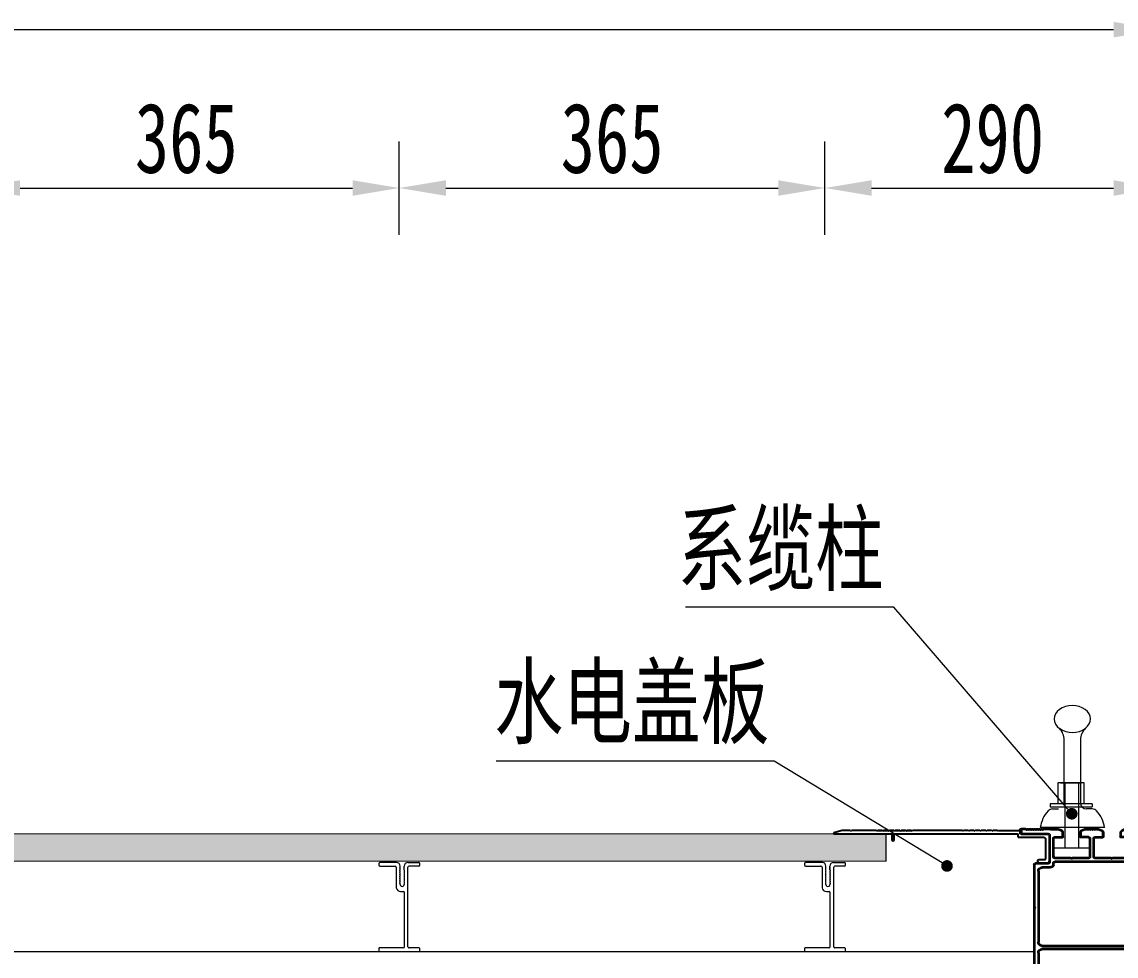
# Model space of a CAD drawing. Extents: x 36536 to 256213, y 18389 to 106449.
# Drawn here: x 249105 to 250043, y 83548 to 84349 of the extents above; entities that cross this region are included whole.
import ezdxf
from ezdxf import colors
from ezdxf.entities.mleader import LeaderData, LeaderLine
from ezdxf.math import Vec2, Vec3

# ---------------------------------------------------------------- set-up
doc = ezdxf.new("R2010")
doc.units = 0
doc.header["$LTSCALE"] = 1000
doc.header["$MEASUREMENT"] = 0
for name, color, linetype, lineweight in [('01-细实线', 3, 'Continuous', 18), ('02-标注', 3, 'Continuous', 18), ('03-中粗线', 1, 'Continuous', 35), ('结构', 52, 'Continuous', 18)]:
    doc.layers.add(name, color=color, linetype=linetype, lineweight=lineweight)
for name, color, linetype in [('_TCH_MASK', 7, 'Continuous'), ('中实线', 1, 'Continuous'), ('图层5', 6, 'Continuous')]:
    doc.layers.add(name, color=color, linetype=linetype)
doc.styles.add('3.0号字-阿文', font='', dxfattribs={"width": 0.72})
doc.styles.get('3.0号字-阿文').set_extended_font_data('FangSong_GB2312')
doc.dimstyles.new('1：20阿文', dxfattribs={"dimtxt": 3, "dimasz": 2, "dimexe": 2, "dimexo": 0, "dimtad": 1, "dimdec": 0, "dimlfac": 20, "dimzin": 0, "dimdsep": 46, "dimtxsty": '3.0号字-阿文', "dimcen": 2, "dimclrd": 3, "dimclre": 3, "dimclrt": 3, "dimadec": 0, "dimazin": 0, "dimtfac": 1, "dimtdec": 0, "dimtmove": 1, "dimatfit": 3, "dimfxl": 2, "dimfxlon": 1, "dimtolj": 1, "dimtzin": 0, "dimlwd": 18, "dimlwe": 18, "dimarcsym": 0})

# ---------------------------------------------------------------- blocks, each defined once
blk = doc.blocks.new('325')
at = {"layer": '03-中粗线', "ltscale": 0.5}
for p, q in [((76366.40474455255, -86883.46651534196), (76366.70474455935, -86883.92951533431)), ((76366.98758726858, -86883.92951533431), (76367.28758727956, -86883.46651534103)), ((76367.4290086316, -86883.40793670175), (76368.26332319957, -86883.40793670175)), ((76368.40474455232, -86883.46651534196), (76368.70474455912, -86883.92951533431)), ((76368.98758726832, -86883.92951533431), (76369.28758727932, -86883.46651534103)), ((76369.42900863137, -86883.40793670175), (76370.26332319932, -86883.40793670175)), ((76370.40474455232, -86883.46651534196), (76370.70474455912, -86883.92951533431)), ((76370.98758726832, -86883.92951533431), (76371.28758727932, -86883.46651534103)), ((76371.42900863137, -86883.40793670175), (76372.26332319934, -86883.40793670175)), ((76372.40474455232, -86883.46651534196), (76372.70474455912, -86883.92951533431)), ((76372.98758726832, -86883.92951533431), (76373.28758727932, -86883.46651534103)), ((76373.42900863137, -86883.40793670175), (76374.26332319932, -86883.40793670175)), ((76374.40474455232, -86883.46651534196), (76374.70474455912, -86883.92951533431)), ((76374.98758726832, -86883.92951533431), (76375.28758727932, -86883.46651534103)), ((76375.42900863137, -86883.40793670175), (76376.26332319934, -86883.40793670175)), ((76402.84966356227, -86883.466515342), (76403.14966356907, -86883.92951533434)), ((76403.43250627829, -86883.92951533434), (76403.73250628928, -86883.46651534108)), ((76404.84966356227, -86883.466515342), (76405.14966356907, -86883.92951533434)), ((76405.43250627827, -86883.92951533434), (76405.73250628928, -86883.46651534108)), ((76406.84966356227, -86883.466515342), (76407.14966356907, -86883.92951533434)), ((76407.43250627829, -86883.92951533434), (76407.73250628928, -86883.46651534108)), ((76408.84966356227, -86883.466515342), (76409.14966356907, -86883.92951533434)), ((76409.43250627827, -86883.92951533434), (76409.73250628928, -86883.46651534108)), ((76436.54108492528, -86883.4079367018), (76447.6531612195, -86883.40793670175)), ((76441.65316121918, -86883.40793670175), (76436.54108492385, -86883.40793670173)), ((76448.09458258223, -86883.92951533431), (76447.79458257124, -86883.46651534103)), ((76448.67742529824, -86883.46651534196), (76448.37742529143, -86883.92951533431)), ((76449.65316121919, -86883.40793670175), (76448.81884665122, -86883.40793670175)), ((76450.09458258223, -86883.92951533431), (76449.79458257122, -86883.46651534103)), ((76450.67742529824, -86883.46651534196), (76450.37742529144, -86883.92951533431)), ((76451.65316121919, -86883.40793670175), (76450.81884665122, -86883.40793670175)), ((76452.09458258223, -86883.92951533431), (76451.79458257124, -86883.46651534103)), ((76452.67742529824, -86883.46651534196), (76452.37742529143, -86883.92951533431)), ((76453.65316121919, -86883.40793670175), (76452.81884665122, -86883.40793670175)), ((76454.09458258223, -86883.92951533431), (76453.79458257122, -86883.46651534103)), ((76454.67742529824, -86883.46651534196), (76454.37742529144, -86883.92951533431)), ((76455.65316121919, -86883.40793670175), (76454.81884665122, -86883.40793670175)), ((76456.09458258223, -86883.92951533431), (76455.79458257124, -86883.46651534103)), ((76456.67742529824, -86883.46651534196), (76456.37742529143, -86883.92951533431)), ((76457.65316121919, -86883.40793670175), (76456.81884665122, -86883.40793670175)), ((76458.09458258223, -86883.92951533431), (76457.79458257122, -86883.46651534103)), ((76458.67742529824, -86883.46651534196), (76458.37742529144, -86883.92951533431)), ((76459.65316121919, -86883.40793670175), (76458.81884665122, -86883.40793670175)), ((76460.09458258223, -86883.92951533431), (76459.79458257124, -86883.46651534103)), ((76460.67742529824, -86883.46651534196), (76460.37742529143, -86883.92951533431)), ((76461.65316121919, -86883.40793670175), (76460.81884665122, -86883.40793670175)), ((76462.09458258223, -86883.92951533431), (76461.79458257122, -86883.46651534103)), ((76462.67742529826, -86883.46651534196), (76462.37742529144, -86883.92951533431)), ((76462.81884665099, -86883.40793670175), (76466.74108492528, -86883.40793670175)), ((76467.54108492528, -86884.20793670174), (76467.54108492531, -86886.60793669875)), ((76367.54108492528, -86887.40793670178), (76367.54108492528, -86887.40793670178)), ((76370.0409386659, -86901.36532588312), (76370.04108492528, -86890.40275087982)), ((76373.54108492528, -86891.40275087983), (76373.54108492528, -86907.40275087972)), ((76374.54108492527, -86890.40275087982), (76381.34108492518, -86890.40275087982)), ((76381.54108492528, -86885.90275087982), (76381.54108492528, -86890.2027508798)), ((76396.54108492528, -86890.20275087982), (76396.54108492528, -86885.90275087985)), ((76396.54108492525, -86885.90793670178), (76396.54108492525, -86890.20793670174)), ((76403.54108492528, -86890.40275087982), (76396.74108492534, -86890.40275087982)), ((76404.54108492528, -86907.40275087972), (76404.54108492528, -86891.40275087983)), ((76408.04108492528, -86891.40793670178), (76408.04108492528, -86907.40793670168)), ((76409.04108492528, -86890.40793670178), (76415.84108492521, -86890.40793670178)), ((76416.04108492528, -86885.90793670178), (76416.04108492528, -86890.20793670174)), ((76431.04108492528, -86890.20793670179), (76431.04108492528, -86885.90793670178)), ((76438.04108492528, -86890.40793670178), (76431.24108492535, -86890.40793670178)), ((76439.04108492528, -86907.40793670168), (76439.04108492528, -86891.40793670178)), ((76442.54108492528, -86888.40793669876), (76442.54108492528, -86911.90793670165)), ((76466.74108492528, -86887.40793669876), (76443.54108492528, -86887.40793669876)), ((76347.54108492528, -86904.99679039787), (76347.54108492528, -86903.40793670178)), ((76351.57509097943, -86902.36532588312), (76351.57509097943, -86902.36532588312)), ((76356.66207330422, -86906.22988452589), (76355.32496996537, -86913.58748895173)), ((76364.5409142436, -86905.40868674102), (76357.64595834218, -86905.40868674102)), ((76366.54091422218, -86950.32509398917), (76366.54091422218, -86907.40868672534)), ((76373.04091422218, -86911.40793670165), (76438.04108492563, -86911.40793670165)), ((76374.54108492527, -86908.40275087972), (76388.4582422128, -86908.40275087972)), ((76388.59966356902, -86908.46132952347), (76388.89966356907, -86908.76132952348)), ((76389.18250628156, -86908.76132952348), (76389.48250628148, -86908.46132952347)), ((76389.62392763773, -86908.40275087972), (76403.54108492528, -86908.40275087972)), ((76409.04108492528, -86908.40793670168), (76422.95824221282, -86908.40793670168)), ((76423.09966356905, -86908.46651534543), (76423.3996635691, -86908.76651534543)), ((76423.68250628158, -86908.76651534543), (76423.9825062815, -86908.46651534543)), ((76424.12392763773, -86908.40793670168), (76438.04108492528, -86908.40793670168)), ((76443.54108492528, -86912.90793670165), (76454.54108492528, -86912.90793670165)), ((76442.04108492528, -86916.40793670168), (76449.04108492528, -86916.40793670168)), ((76452.04108492528, -86919.40793670165), (76452.04108492528, -86980.40793670165)), ((76455.54108492528, -86913.90793670168), (76455.54108492528, -86950.32509398917)), ((76366.89949286592, -86950.76651534543), (76366.59949286593, -86950.46651534543)), ((76366.59949286593, -86951.3493580579), (76366.89949286592, -86951.0493580579)), ((76455.48250628157, -86950.46651534543), (76455.18250628152, -86950.76651534543)), ((76455.18250628152, -86951.0493580579), (76455.48250628157, -86951.34935805791)), ((76366.54091422218, -86994.40868674147), (76366.54091422218, -86951.49077941415)), ((76455.54108492528, -86951.49077941415), (76455.54108492528, -86951.49077941415)), ((76455.54108492528, -86951.49077941415), (76455.54108492528, -87015.5754690091)), ((76355.32496996537, -86988.2298845308), (76356.66207330422, -86995.58748895662)), ((76370.04091422218, -86997.90868674149), (76370.04091422218, -86988.40793670165)), ((76449.04108492528, -86983.40793670168), (76372.04091422218, -86983.40793670168)), ((76372.04091422218, -86986.40793670168), (76449.04108492528, -86986.40793670168)), ((76347.54108492742, -87015.5754690091), (76347.54108492742, -86996.82058308384)), ((76357.64595834218, -86996.40868674149), (76364.54091422218, -86996.40868674149)), ((76452.04108492528, -86989.40793670165), (76452.04108492528, -87062.90793670168)), ((76351.04108492742, -87029.40793670168), (76351.04108492742, -87003.9086867415)), ((76354.04108492742, -87000.90868674147), (76367.04091422218, -87000.90868674147)), ((76347.54108492742, -87030.99750686972), (76347.54108492742, -87016.74115443406)), ((76347.8996635712, -87016.01689036534), (76347.5996635712, -87015.71689036532)), ((76347.5996635712, -87016.59973307782), (76347.8996635712, -87016.29973307782)), ((76455.48250628157, -87015.71689036532), (76455.18250628152, -87016.01689036534)), ((76455.18250628152, -87016.29973307782), (76455.48250628157, -87016.59973307782)), ((76455.54108492528, -87016.74115443406), (76455.54108492528, -87065.90793670165)), ((76347.54108492742, -87041.40793670165), (76347.54108492742, -87030.99750686972)), ((76367.03691422216, -87032.40793670168), (76354.04108492742, -87032.40793670168)), ((76370.03691422216, -87062.90793670168), (76370.03691422216, -87035.40793670165)), ((76351.34108492742, -87043.90793670168), (76350.04108492745, -87043.90793670168)), ((76351.54108492742, -87036.90793670168), (76351.54108492742, -87043.70793670166)), ((76365.53691422216, -87035.90793670168), (76352.54108492742, -87035.90793670168)), ((76366.53691422215, -87050.32509398916), (76366.53691422216, -87036.90793670168)), ((76366.53691422216, -87064.90793670165), (76366.53691422215, -87051.49077941418)), ((76366.89549286592, -87050.76651534543), (76366.59549286593, -87050.46651534543)), ((76366.59549286593, -87051.34935805791), (76366.89549286592, -87051.0493580579)), ((76347.54108492742, -87067.40793670168), (76347.54108492742, -87063.40793670165)), ((76350.04108492745, -87057.90793670165), (76351.34108492742, -87057.90793670165)), ((76351.54108492742, -87058.10793670168), (76351.54108492742, -87064.90793670165)), ((76352.54108492742, -87065.90793670165), (76365.53691422216, -87065.90793670165)), ((76396.53691422213, -87069.40793670168), (76372.53691422213, -87069.40793670168)), ((76372.53691422213, -87069.40793670168), (76396.53691422213, -87069.40793670168)), ((76449.04108492528, -87065.90793670165), (76373.03691422216, -87065.90793670165)), ((76465.54108492528, -87069.40793670168), (76404.53691422215, -87069.4079367017)), ((76404.53691422215, -87069.40793670168), (76432.53691422215, -87069.40793670168)), ((76456.04108492528, -87066.40793670168), (76465.54108492528, -87066.40793670168)), ((76466.54108492528, -87067.40793670168), (76466.54108492528, -87068.40793670168)), ((76368.53691422401, -87075.40793670168), (76368.53691422401, -87075.40793670168)), ((76378.53571711051, -87105.40793670168), (76419.95407150914, -87105.40793670168)), ((76420.0954928656, -87105.34935805772), (76420.39549286588, -87105.04935805794)), ((76420.67833557836, -87105.04935805794), (76420.97833557817, -87105.34935805772)), ((76421.11975693463, -87105.40793670168), (76436.53691422215, -87105.40793670168)), ((76437.53691422213, -87104.40793670168), (76437.53691422213, -87104.40793670168))]:
    blk.add_line(p, q, dxfattribs=at)
at = {"layer": '03-中粗线'}
for p, q in [((76402.04108492528, -86883.40793670178), (76402.70824220953, -86883.40793670178)), ((76403.87392764102, -86883.40793670178), (76404.70824220953, -86883.40793670178)), ((76405.87392764102, -86883.40793670178), (76406.70824220953, -86883.40793670178)), ((76407.87392764102, -86883.40793670178), (76408.70824220953, -86883.40793670178)), ((76409.87392764102, -86883.40793670178), (76410.54108492525, -86883.40793670178)), ((76351.57509097943, -86902.36532588312), (76369.0409386659, -86902.36532588312)), ((76439.04108492528, -86914.00793670164), (76439.04108492528, -86912.40793670168)), ((76370.04091422218, -86981.40793670165), (76370.04091422218, -86914.40793670168)), ((76364.53691422213, -87069.40793670168), (76349.54108492745, -87069.40793670168)), ((76366.53691422215, -87071.40793670165), (76366.53691422215, -87093.57743374)), ((76370.53691422215, -87071.40793670165), (76370.53691422215, -87093.57743374)), ((76396.53691422213, -87069.40793670168), (76372.53691422213, -87069.40793670168)), ((76398.53691422215, -87099.40793670168), (76398.53691422215, -87071.40793670165)), ((76402.53691422213, -87099.40793670168), (76402.53691422213, -87071.40793670165)), ((76378.53571711051, -87101.40793670165), (76396.53691422213, -87101.40793670165)), ((76397.53691422215, -87101.40793670165), (76397.53691422215, -87101.40793670165)), ((76403.53691422213, -87102.40793670165), (76403.53691422213, -87102.40793670165)), ((76404.53691422215, -87101.40793670165), (76435.53691422207, -87101.40793670165))]:
    blk.add_line(p, q, dxfattribs=at)
at = {"layer": '03-中粗线', "ltscale": 0.5}
for centre, radius, start, end in [((76367.61664474042, -86903.4378522692), 20.07558210445036, 93.86531556924929, 179.9146208373906), ((76366.26332319982, -86883.60793670184), 0.2000000001135049, 45.00000144736651, 90.00000006670106), ((76366.84616591397, -86883.78809397928), 0.1999999979950744, 225.000000084894, 314.9999999151059), ((76367.42900863128, -86883.60793670168), 0.199999999929549, 89.99999991328862, 134.9999981988977), ((76367.54108492528, -86903.40793670178), 20, 90, 90.35673321188091), ((76368.26332319957, -86883.60793670184), 0.2000000001135049, 45.00000144736651, 90.00000006670106), ((76368.84616591372, -86883.78809397928), 0.1999999979950744, 225.000000084894, 314.9999999151059), ((76369.42900863108, -86883.60793670168), 0.199999999929549, 89.99999991328862, 134.9999981988977), ((76370.26332319957, -86883.60793670184), 0.2000000001135049, 45.00000144736651, 90.00000006670106), ((76370.84616591372, -86883.78809397928), 0.1999999979950744, 225.000000084894, 314.9999999151059), ((76371.42900863106, -86883.60793670168), 0.199999999929549, 89.99999991328862, 134.9999981988977), ((76372.26332319957, -86883.60793670184), 0.2000000001135049, 45.00000144736651, 90.00000006670106), ((76372.84616591372, -86883.78809397928), 0.1999999979950744, 225.000000084894, 314.9999999151059), ((76373.42900863108, -86883.60793670168), 0.199999999929549, 89.99999991328862, 134.9999981988977), ((76374.26332319957, -86883.60793670184), 0.2000000001135049, 45.00000144736651, 90.00000006670106), ((76374.84616591372, -86883.78809397928), 0.1999999979950744, 225.000000084894, 314.9999999151059), ((76375.42900863106, -86883.60793670168), 0.199999999929549, 89.99999991328862, 134.9999981988977), ((76376.40258022847, -86889.94328030937), 6.53682710417538, 38.17881884704037, 91.22069064227405), ((76401.71796604473, -86889.99707516463), 6.597056274850115, 87.19257233532144, 141.6953372254382), ((76402.70824220953, -86883.6079367019), 0.2000000001135049, 45.00000144736889, 90.00000006670106), ((76403.29108492367, -86883.78809397932), 0.1999999979950744, 225.0000000848964, 314.9999999151035), ((76403.87392764102, -86883.6079367017), 0.199999999929549, 89.99999991328862, 134.9999981988952), ((76404.70824220953, -86883.6079367019), 0.2000000001135049, 45.00000144736889, 90.00000006670106), ((76405.29108492367, -86883.78809397932), 0.1999999979950744, 225.0000000848964, 314.9999999151035), ((76405.87392764102, -86883.6079367017), 0.199999999929549, 89.99999991328862, 134.9999981988952), ((76406.70824220953, -86883.6079367019), 0.2000000001135049, 45.00000144736889, 90.00000006670106), ((76407.29108492367, -86883.78809397932), 0.1999999979950744, 225.0000000848964, 314.9999999151035), ((76407.87392764102, -86883.6079367017), 0.199999999929549, 89.99999991328862, 134.9999981988952), ((76408.70824220953, -86883.6079367019), 0.2000000001135049, 45.00000144736889, 90.00000006670106), ((76409.29108492367, -86883.78809397932), 0.1999999979950744, 225.0000000848964, 314.9999999151035), ((76409.87392764102, -86883.6079367017), 0.199999999929549, 89.99999991328862, 134.9999981988952), ((76410.8642038058, -86889.99707516463), 6.597056274850115, 38.30466277471624, 92.80742766467857), ((76436.21796604477, -86889.99707516465), 6.597056274851218, 87.19257233532144, 141.6953372252837), ((76447.6531612195, -86883.60793670168), 0.199999999929549, 45.00000180110229, 90.00000008754515), ((76448.23600393682, -86883.78809397928), 0.1999999979950744, 225.0000000854836, 314.9999999145164), ((76448.81884665099, -86883.60793670184), 0.2000000001135049, 89.99999993329894, 134.9999985526335), ((76449.6531612195, -86883.60793670168), 0.199999999929549, 45.00000180110229, 90.00000008754515), ((76450.23600393684, -86883.78809397928), 0.1999999979950744, 225.0000000854836, 314.9999999145164), ((76450.81884665099, -86883.60793670184), 0.2000000001135049, 89.99999993329894, 134.9999985526335), ((76451.6531612195, -86883.60793670168), 0.199999999929549, 45.00000180110229, 90.00000008754515), ((76452.23600393682, -86883.78809397928), 0.1999999979950744, 225.0000000854836, 314.9999999145164), ((76452.81884665099, -86883.60793670184), 0.2000000001135049, 89.99999993329894, 134.9999985526335), ((76453.6531612195, -86883.60793670168), 0.199999999929549, 45.00000180110229, 90.00000008754515), ((76454.23600393684, -86883.78809397928), 0.1999999979950744, 225.0000000854836, 314.9999999145164), ((76454.81884665099, -86883.60793670184), 0.2000000001135049, 89.99999993329894, 134.9999985526335), ((76455.6531612195, -86883.60793670168), 0.199999999929549, 45.00000180110229, 90.00000008754515), ((76456.23600393682, -86883.78809397928), 0.1999999979950744, 225.0000000854836, 314.9999999145164), ((76456.81884665099, -86883.60793670184), 0.2000000001135049, 89.99999993329894, 134.9999985526335), ((76457.6531612195, -86883.60793670168), 0.199999999929549, 45.00000180110229, 90.00000008754515), ((76458.23600393684, -86883.78809397928), 0.1999999979950744, 225.0000000854836, 314.9999999145164), ((76458.81884665099, -86883.60793670184), 0.2000000001135049, 89.99999993329894, 134.9999985526335), ((76459.6531612195, -86883.60793670168), 0.199999999929549, 45.00000180110229, 90.00000008754515), ((76460.23600393682, -86883.78809397928), 0.1999999979950744, 225.0000000854836, 314.9999999145164), ((76460.81884665099, -86883.60793670184), 0.2000000001135049, 89.99999993329894, 134.9999985526335), ((76461.6531612195, -86883.60793670168), 0.199999999929549, 45.00000180110229, 90.00000008754515), ((76462.23600393684, -86883.78809397928), 0.1999999979950744, 225.0000000854836, 314.9999999145164), ((76462.81884665099, -86883.60793670184), 0.2000000001135049, 89.99999993329894, 134.9999985526335), ((76466.74108492528, -86884.20793670174), 0.8, 0, 90), ((76367.49003558309, -86903.35344500678), 15.94559002169861, 89.81656891671328, 176.4472087725915), ((76367.04108492527, -86890.40275087982), 3, 0, 90), ((76374.54108492527, -86891.40275087983), 1, 90, 180), ((76381.34108492524, -86890.2027508798), 0.2000000000261934, 269.9999999883273, 0.274108499840594), ((76396.74108492528, -86890.2027508798), 0.2000000000261934, 180.0000000083376, 270.0000000125065), ((76403.54108492528, -86891.40275087983), 1, 0, 90), ((76409.04108492528, -86891.40793670178), 1, 90, 180), ((76415.84108492527, -86890.20793670174), 0.2000000000261934, 269.9999999883273, 0.274108499840594), ((76431.2410849253, -86890.20793670174), 0.2000000000261934, 180.0000000083376, 270.0000000125065), ((76438.04108492528, -86891.40793670178), 1, 0, 90), ((76443.54108492528, -86888.40793669876), 1, 90, 180), ((76466.74108492528, -86886.60793669875), 0.8, 270, 0), ((76369.0409386659, -86901.36532588312), 1, 270, 0), ((76357.38548008031, -86905.04672818596), 9.84452181424101, 179.7093574657174, 251.9861042656822), ((76354.34108492742, -86913.4086867366), 1.000000000014362, 270, 349.6999999991817), ((76357.64595834218, -86906.40868674102), 1.00000000001455, 90, 169.6999999991817), ((76364.54091423785, -86907.40868672534), 1.999999984327585, 359.9999999991662, 89.99999983491486), ((76373.04091422218, -86914.40793670168), 3, 90, 180), ((76374.54108492527, -86907.40275087972), 1, 180, 270), ((76388.4582422128, -86908.6027508797), 0.1999999999970896, 44.99999999999744, 90), ((76389.04108492532, -86908.61990816724), 0.2000000000015772, 224.9999999999975, 315.0000000000026), ((76389.62392763773, -86908.6027508797), 0.2000000000015772, 90, 135.0000000000025), ((76403.54108492528, -86907.40275087972), 1, 270, 0), ((76409.04108492528, -86907.40793670168), 1, 180, 270), ((76422.95824221282, -86908.60793670166), 0.1999999999970896, 44.99999999999743, 90), ((76423.54108492534, -86908.62509398918), 0.2000000000015772, 224.9999999999975, 315.0000000000026), ((76424.12392763773, -86908.60793670166), 0.2000000000015772, 90, 135.0000000000025), ((76438.04108492528, -86907.40793670168), 1, 270, 0), ((76438.04108492528, -86912.40793670165), 1, 0, 90), ((76443.54108492528, -86911.90793670165), 1, 180, 270), ((76454.54108492528, -86913.90793670168), 1, 0, 90), ((76442.08928904227, -86913.27268155543), 3.135625690173793, 193.56122882511, 269.1191546665036), ((76449.04108492528, -86919.40793670165), 3, 0, 90), ((76366.74091422219, -86950.32509398917), 0.200000000011867, 180.0000000041688, 225.0000000029452), ((76366.7580715097, -86950.90793670165), 0.2000000000015772, 315.0000000000026, 44.99999999999743), ((76455.32392763776, -86950.90793670165), 0.2000000000015772, 135.0000000000025, 224.9999999999975), ((76455.3410849253, -86950.32509398923), 0.1999999999825377, 315.0000000176893, 1.66752665e-08), ((76366.74091422219, -86951.49077941415), 0.2000000000116415, 134.9999999970547, 179.9999999958312), ((76455.34108492533, -86951.49077941407), 0.1999999999604182, 359.9999999874935, 44.99999998820624), ((76357.61469231363, -86996.87236543487), 10.07374047627334, 110.0422112819872, 179.7054794852071), ((76354.31772698127, -86988.42229504287), 1.02545611031239, 10.81474380238152, 98.7180072185798), ((76372.04091422218, -86981.40793670165), 2, 180, 270), ((76372.04091422218, -86988.40793670165), 2, 90, 180), ((76449.04108492528, -86980.40793670165), 3, 270, 0), ((76449.04108492528, -86989.40793670165), 3, 0, 90), ((76357.64595834218, -86995.40868674147), 1.000000000014362, 190.3000000008183, 270), ((76364.54091422218, -86994.40868674147), 2, 270, 0), ((76367.04091422218, -86997.90868674149), 3, 270, 0), ((76354.04108492742, -87003.9086867415), 3, 90, 180), ((76347.74108492745, -87015.57546900907), 0.200000000011867, 180.0000000041688, 225.0000000029452), ((76347.74108492745, -87016.74115443407), 0.2000000000116415, 134.9999999970547, 179.9999999958312), ((76347.75824221496, -87016.15831172158), 0.2000000000015772, 315.0000000000026, 44.99999999999743), ((76455.32392763776, -87016.15831172158), 0.2000000000015772, 135.0000000000025, 224.9999999999975), ((76455.3410849253, -87015.57546900916), 0.1999999999825377, 315.0000000176893, 1.66752665e-08), ((76455.3410849253, -87016.74115443401), 0.1999999999809977, 359.9999999833248, 44.99999998231064), ((76354.04108492742, -87029.40793670168), 3, 180, 270), ((76367.03691422216, -87035.40793670165), 3, 0, 90), ((76350.04108492745, -87041.40793670165), 2.5, 180, 270), ((76351.34108492744, -87043.70793670166), 0.1999999999970896, 269.9999999958312, 0), ((76352.54108492742, -87036.90793670168), 1, 90, 180), ((76365.53691422216, -87036.90793670168), 1, 0, 90), ((76366.73691422217, -87050.32509398916), 0.200000000011867, 180.0000000041688, 225.0000000029452), ((76366.73691422217, -87051.49077941418), 0.2000000000116415, 134.9999999970547, 179.9999999958312), ((76366.75407150968, -87050.90793670168), 0.2000000000015772, 315.0000000000026, 44.99999999999743), ((76354.13022339027, -87063.08481782113), 6.597056274850115, 128.3046627746987, 182.8074276646794), ((76351.34108492744, -87058.10793670168), 0.1999999999970896, 0, 90.00000000416883), ((76373.03691422216, -87062.90793670168), 3, 180, 270), ((76449.04108492528, -87062.90793670168), 3, 270, 0), ((76352.54108492742, -87064.90793670165), 1, 180, 270), ((76365.53691422216, -87064.90793670165), 1, 270, 0), ((76396.53691422213, -87071.40793670165), 2, 0, 90), ((76404.53691422215, -87071.40793670165), 2, 90, 180), ((76455.54108492528, -87066.40793670168), 0.5, 90, 0), ((76465.54108492528, -87067.40793670168), 1, 0, 90), ((76465.54108492528, -87068.40793670168), 1, 270, 0), ((76396.53691422213, -87099.40793670168), 2, 270, 0), ((76404.53691422215, -87099.40793670168), 2, 180, 270), ((76419.95407150914, -87105.20793670157), 0.200000000098953, 270.0000000625323, 315.0000000619063), ((76420.5369142221, -87105.19077941416), 0.2000000000015772, 44.99999999999741, 135.0000000000026), ((76421.11975693463, -87105.20793670157), 0.2000000000941851, 224.9999999380936, 269.9999999374678), ((76434.47246822399, -87104.2842340338), 3.066941738222635, 357.6883930150062, 69.69174203744541), ((76436.53691422215, -87104.40793670168), 1, 270, 0)]:
    blk.add_arc(centre, radius, start, end, dxfattribs=at)
at = {"layer": '03-中粗线'}
for centre, radius, start, end in [((76349.54108492745, -87067.40793670168), 2, 180, 270), ((76364.53691422213, -87071.40793670165), 2, 0, 90), ((76372.53691422213, -87071.40793670165), 2, 90, 180), ((76378.53571711051, -87093.40793670168), 12, 180, 270), ((76378.53571711051, -87093.40793670168), 8, 180, 270)]:
    blk.add_arc(centre, radius, start, end, dxfattribs=at)
blk = doc.blocks.new('*D695')
at = {"layer": '01-细实线', "color": 3, "linetype": 'Continuous', "lineweight": 18, "transparency": 16777216}
for p, q in [((248448.5150610423, 82185.44269354478), (248448.5150610423, 82189.44269354478)), ((248623.5342923738, 82185.44269354478), (248623.5342923738, 82189.44269354478)), ((248450.5150610423, 82187.44269354478), (248621.5342923738, 82187.44269354478))]:
    blk.add_line(p, q, dxfattribs=at)
at = {"layer": '01-细实线', "color": 3, "transparency": 16777216}
for points in [[(248450.5150610423, 82187.77602687811), (248450.5150610423, 82187.10936021146), (248448.5150610423, 82187.44269354478)], [(248621.5342923738, 82187.77602687811), (248621.5342923738, 82187.10936021146), (248623.5342923738, 82187.44269354478)]]:
    blk.add_solid(points, dxfattribs=at)
at = {"layer": 'Defpoints', "color": 0, "transparency": 16777216}
for p in [(248623.5342923738, 82187.44269354478), (248448.5150610423, 82152.06171099865), (248623.5342923738, 82152.06171099865)]:
    blk.add_point(p, dxfattribs=at)
at = {"layer": '01-细实线', "color": 3, "transparency": 16777216, "insert": (248536.024676708, 82189.56769354478), "char_height": 3, "attachment_point": 5, "style": '3.0号字-阿文'}
blk.add_mtext('\\A1;3500', dxfattribs=at)
blk = doc.blocks.new('A$C4B927DFE')
at = {"color": 0, "lineweight": 5}
for p, q in [((-53.8663289884571, 64.44367115624482), (-53.8663289884571, 65.89375880971782)), ((-40.61632898985407, 66.89367115456844), (-40.61632898985407, 67.89367115549976)), ((-56.94495886238292, 44.06524403073126), (-54.61632898938842, 44.06524403073126))]:
    blk.add_line(p, q, dxfattribs=at)
at = {"color": 0, "lineweight": 0, "ltscale": 0.5}
blk.add_arc((-56.60941695002839, 48.12204441621725), 4.070653232903438, 190.1527575229837, 265.2717727548824, dxfattribs=at)
at = {"layer": '结构', "color": 0, "linetype": 'ByBlock', "lineweight": 0, "ltscale": 0.5}
for p, q in [((-75.61632898892277, 67.89367115549976), (-75.61632898892277, 66.89367115456844)), ((-60.36632898892276, 68.89367115456844), (-74.61632898892275, 68.89367115549976)), ((-74.61632898892275, 65.89367115549976), (-61.61632898938842, 65.89367115549976)), ((-57.36632899031974, 64.44367115624482), (-57.36632899031974, 65.89375880971782)), ((-50.86632898985406, 68.89367115456844), (-41.61632898985407, 68.89367115549976)), ((-41.61632898985407, 65.89367115549976), (-49.61632898938842, 65.89367115549976)), ((-60.61632898938842, 64.89367115549976), (-60.61632898938842, 47.40449744768556)), ((-57.76632899022661, 64.19367115624482), (-57.36632899031974, 64.44367115624482)), ((-57.36632899031974, 63.94367115624482), (-57.76632899022661, 64.19367115624482)), ((-57.76632898929529, 62.39367115549975), (-57.36632899031974, 62.64367115456843)), ((-57.36632899031974, 62.14367115549975), (-57.76632898929529, 62.39367115549975)), ((-57.76632898929529, 60.5936711547547), (-57.36632898938842, 60.8436711547547)), ((-57.36632898938842, 60.3436711547547), (-57.76632898929529, 60.5936711547547)), ((-57.76632898929529, 58.79367115494097), (-57.36632898938842, 59.04367115494096)), ((-57.36632898938842, 58.54367115494095), (-57.76632898929529, 58.79367115494097)), ((-57.76632898929529, 56.99367115512723), (-57.36632898938842, 57.24367115512723)), ((-57.36632898938842, 56.74367115512723), (-57.76632898929529, 56.99367115512723)), ((-57.36632899031974, 62.64367115456843), (-57.36632899031974, 63.94367115624482)), ((-57.36632898938842, 60.8436711547547), (-57.36632899031974, 62.14367115549975)), ((-57.36632898938842, 59.04367115494096), (-57.36632898938842, 60.3436711547547)), ((-57.36632898938842, 57.24367115512723), (-57.36632898938842, 58.54367115494095)), ((-57.36632898938842, 55.4436711553135), (-57.36632898938842, 56.74367115512723)), ((-53.46632898855022, 64.19367115624482), (-53.8663289884571, 64.44367115624482)), ((-53.8663289884571, 63.94367115624482), (-53.46632898855022, 64.19367115624482)), ((-53.8663289884571, 62.64367115456843), (-53.8663289884571, 63.94367115624482)), ((-53.46632898948153, 62.39367115549975), (-53.8663289884571, 62.64367115456843)), ((-53.8663289884571, 62.14367115549975), (-53.46632898948153, 62.39367115549975)), ((-53.86632898938842, 62.24367115512723), (-53.86632898938842, 61.94367115531349)), ((-53.86632898938842, 61.94367115531349), (-53.46632898948153, 61.6936711553135)), ((-53.46632898948153, 61.6936711553135), (-53.86632898938842, 61.44367115531347)), ((-53.86632898938842, 61.44367115531347), (-53.86632898938842, 60.14367115549975)), ((-53.86632898938842, 60.14367115549975), (-53.46632898948153, 59.89367115549975)), ((-53.46632898948153, 59.89367115549975), (-53.86632898938842, 59.64367115549975)), ((-53.86632898938842, 59.64367115549975), (-53.86632898938842, 58.3436711547547)), ((-53.86632898938842, 58.3436711547547), (-53.46722109732218, 58.09422872267896)), ((-53.46722109732218, 58.09422872267896), (-53.86632898938842, 57.8436711547547)), ((-53.86632898938842, 57.8436711547547), (-53.86632898938842, 56.54367115494096)), ((-53.86632898938842, 56.54367115494096), (-53.46632898948153, 56.29367115494097)), ((-53.46632898948153, 56.29367115494097), (-53.86632898938842, 56.04367115494095)), ((-50.61632898938842, -3.106328844500239), (-50.61632898938842, 64.89367115549976)), ((-57.76632898929529, 55.19367115531347), (-57.36632898938842, 55.4436711553135)), ((-57.36632898938842, 54.9436711553135), (-57.76632898929529, 55.19367115531347)), ((-57.76632898929529, 53.39367115549975), (-57.36632898938842, 53.64367115549975)), ((-57.36632898938842, 53.14367115549975), (-57.76632898929529, 53.39367115549975)), ((-57.76632898929529, 51.59367115568603), (-57.36632898938842, 51.84367115568602)), ((-57.36632898938842, 51.34367115568602), (-57.76632898929529, 51.59367115568603)), ((-57.36632898938842, 53.64367115549975), (-57.36632898938842, 54.9436711553135)), ((-57.36632898938842, 51.84367115568602), (-57.36632898938842, 53.14367115549975)), ((-57.36632898938842, 53.14367115549975), (-57.36632898938842, 53.14367115549975)), ((-57.36632898938842, 50.09367115568602), (-57.36632898938842, 51.34367115568602)), ((-53.86632898938842, 56.04367115494095), (-53.86632898938842, 54.74367115512723)), ((-53.86632898938842, 54.74367115512723), (-53.46632898948153, 54.49367115512723)), ((-53.46632898948153, 54.49367115512723), (-53.86632898938842, 54.24367115512723)), ((-53.86632898938842, 54.24367115512723), (-53.86632898938842, 52.9436711553135)), ((-53.86632898938842, 52.9436711553135), (-53.46632898948153, 52.69367115531347)), ((-53.46632898948153, 52.69367115531347), (-53.86632898938842, 52.4436711553135)), ((-53.86632898938842, 52.4436711553135), (-53.86632898938842, 51.14367115549975)), ((-53.86632898938842, 51.14367115549975), (-53.46632898948153, 50.89367115549975)), ((-53.46632898948153, 50.89367115549975), (-53.86632898938842, 50.64367115549975)), ((-53.86632898938842, 50.64367115549975), (-53.86632898938842, 50.09367115568602)), ((-53.61632898938842, -3.106328844500239), (-53.61632898938842, 43.06524403073125)), ((-75.61632898892277, -4.606328844500238), (-75.61632898892277, -6.606328844500237)), ((-54.61632898938842, -4.106328844500239), (-75.11632898892277, -4.106328844500239)), ((-75.11632898892277, -7.106328844500237), (-41.11632898938842, -7.106328844500237)), ((-41.11632898938842, -4.106328844500239), (-49.61632898938842, -4.106328844485688)), ((-40.61632898938841, -6.606328844500237), (-40.61632898938841, -4.606328844500238))]:
    blk.add_line(p, q, dxfattribs=at)
for centre, radius, start, end in [((-74.61632898892275, 67.89367115549976), 1, 90, 180), ((-74.61632898938842, 66.8936711550341), 0.9999999995343388, 180.0000000266804, 270.0000000266804), ((-61.61632898938842, 64.89367115549976), 1, 0, 90), ((-60.3662413363345, 65.89375880974693), 2.999912346087511, 359.9999999991662, 90.00167409003798), ((-50.86641664232592, 65.89375880974693), 2.999912346087511, 89.99832591663213, 180.0000000008337), ((-49.61632898938842, 64.89367115549976), 1, 90, 180), ((-41.61632898985407, 67.89367115549976), 1, 0, 90), ((-41.61632898938842, 66.8936711550341), 0.9999999995343388, 269.9999999733196, 359.9999999733196), ((-55.61632898938842, 50.09367115568602), 1.75, 180, 0), ((-54.61632898938842, 43.06524403073125), 1, 0, 90), ((-75.11632898892277, -4.606328844500238), 0.5, 90, 180), ((-75.11632898892277, -6.606328844500237), 0.5, 180, 270), ((-54.61632898938842, -3.106328844500239), 1, 270, 0), ((-49.61632898938842, -3.106328844500239), 1, 180, 270), ((-41.11632898938842, -4.60632884451479), 0.500000000014552, 1.6675267e-09, 89.99999999332991), ((-41.11632898938842, -6.606328844514789), 0.4999999999854481, 269.9999999933299, 1.6675267e-09)]:
    blk.add_arc(centre, radius, start, end, dxfattribs=at)
blk = doc.blocks.new('本主梁龙骨')
at = {"layer": '_TCH_MASK', "color": 0, "rotation": 180}
blk.add_blockref('A$C4B927DFE', (-41.11632898938842, 19.97945759311551), dxfattribs=at)
blk = doc.blocks.new('*D709')
at = {"layer": '02-标注', "color": 3, "linetype": 'Continuous', "lineweight": 18, "transparency": 16777216}
for p, q in [((248572.6638971602, 82178.65427642944), (248572.6638971602, 82182.65427642944)), ((248590.9138971602, 82178.65427642944), (248590.9138971602, 82182.65427642944)), ((248574.6638971602, 82180.65427642944), (248588.9138971602, 82180.65427642944))]:
    blk.add_line(p, q, dxfattribs=at)
at = {"layer": '02-标注', "color": 3, "transparency": 16777216}
for points in [[(248574.6638971602, 82180.98760976277), (248574.6638971602, 82180.32094309611), (248572.6638971602, 82180.65427642944)], [(248588.9138971602, 82180.98760976277), (248588.9138971602, 82180.32094309611), (248590.9138971602, 82180.65427642944)]]:
    blk.add_solid(points, dxfattribs=at)
at = {"layer": 'Defpoints', "color": 0, "transparency": 16777216}
for p in [(248590.9138971602, 82180.65427642944), (248572.6638971602, 82147.92757186783), (248590.9138971602, 82147.92757186783)]:
    blk.add_point(p, dxfattribs=at)
at = {"layer": '02-标注', "color": 3, "transparency": 16777216, "insert": (248581.7888971602, 82182.77927642944), "char_height": 3, "attachment_point": 5, "style": '3.0号字-阿文'}
blk.add_mtext('\\A1;365', dxfattribs=at)
blk = doc.blocks.new('*D710')
at = {"layer": '02-标注', "color": 3, "linetype": 'Continuous', "lineweight": 18, "transparency": 16777216}
for p, q in [((248590.9138971602, 82178.65427642944), (248590.9138971602, 82182.65427642944)), ((248609.1638971604, 82178.65427642944), (248609.1638971604, 82182.65427642944)), ((248592.9138971602, 82180.65427642944), (248607.1638971604, 82180.65427642944))]:
    blk.add_line(p, q, dxfattribs=at)
at = {"layer": '02-标注', "color": 3, "transparency": 16777216}
for points in [[(248592.9138971602, 82180.98760976277), (248592.9138971602, 82180.32094309611), (248590.9138971602, 82180.65427642944)], [(248607.1638971604, 82180.98760976277), (248607.1638971604, 82180.32094309611), (248609.1638971604, 82180.65427642944)]]:
    blk.add_solid(points, dxfattribs=at)
at = {"layer": 'Defpoints', "color": 0, "transparency": 16777216}
for p in [(248609.1638971604, 82180.65427642944), (248590.9138971602, 82147.92757186783), (248609.1638971604, 82147.92757186783)]:
    blk.add_point(p, dxfattribs=at)
at = {"layer": '02-标注', "color": 3, "transparency": 16777216, "insert": (248600.0388971603, 82182.77927642944), "char_height": 3, "attachment_point": 5, "style": '3.0号字-阿文'}
blk.add_mtext('\\A1;365', dxfattribs=at)
blk = doc.blocks.new('*D711')
at = {"layer": '02-标注', "color": 3, "linetype": 'Continuous', "lineweight": 18, "transparency": 16777216}
for p, q in [((248609.1638971604, 82178.65427642944), (248609.1638971604, 82182.65427642944)), ((248623.5342888189, 82178.65427642944), (248623.5342888189, 82182.65427642944)), ((248611.1638971604, 82180.65427642944), (248621.5342888189, 82180.65427642944))]:
    blk.add_line(p, q, dxfattribs=at)
at = {"layer": '02-标注', "color": 3, "transparency": 16777216}
for points in [[(248611.1638971604, 82180.98760976277), (248611.1638971604, 82180.32094309611), (248609.1638971604, 82180.65427642944)], [(248621.5342888189, 82180.98760976277), (248621.5342888189, 82180.32094309611), (248623.5342888189, 82180.65427642944)]]:
    blk.add_solid(points, dxfattribs=at)
at = {"layer": 'Defpoints', "color": 0, "transparency": 16777216}
for p in [(248623.5342888189, 82180.65427642944), (248623.5342888189, 82152.17766899779), (248609.1638971604, 82147.92757186783)]:
    blk.add_point(p, dxfattribs=at)
at = {"layer": '02-标注', "color": 3, "transparency": 16777216, "insert": (248616.3490929897, 82182.77927642944), "char_height": 3, "attachment_point": 5, "style": '3.0号字-阿文'}
blk.add_mtext('\\A1;290', dxfattribs=at)
blk = doc.blocks.new('_Dot')
at = {"color": 0, "linetype": 'ByBlock', "lineweight": -2}
blk.add_line((-0.5, 0), (-1, 0), dxfattribs=at)
at = {"color": 0, "linetype": 'ByBlock', "const_width": 0.5}
blk.add_lwpolyline([(-0.25, 0, 1), (0.25, 0, 1)], format="xyb", close=True, dxfattribs=at)
blk = doc.blocks.new('hajshfjsf')
at = {"layer": '01-细实线'}
h = blk.add_hatch(dxfattribs=at)
h.set_pattern_fill('AR-HBONE', color=24, scale=0.0075)
h.set_pattern_definition([(45, (252192.1856096585, 82396.54547299095), (0, 1.077630734528298), [2.286, -0.7619999999999999]), (135, (252192.7244246588, 82397.08428799012), (1.06581410364015e-16, 1.077630734528298), [2.286, -0.7619999999999999])])
h.paths.add_polyline_path([(248611.7843152822, 82152.95225247578), (248460.2638971568, 82152.96475247503), (248460.2638971568, 82151.81475247093), (248611.7843152822, 82151.80225247354)])
at = {"layer": '01-细实线', "color": 40, "true_color": 0xf8d731}
for p, q in [((248619.4168938464, 82154.28710400895), (248619.4168938464, 82156.99694180884)), ((248620.1168938465, 82156.99694180884), (248620.1168938465, 82154.28710400895)), ((248618.9120109298, 82154.03710400895), (248619.1668938468, 82154.03710400895)), ((248620.6217767636, 82154.03710400895), (248620.3668938468, 82154.03710400895)), ((248621.1418938469, 82153.2371040082), (248618.3918938467, 82153.2371040082))]:
    blk.add_line(p, q, dxfattribs=at)
at = {"layer": '01-细实线', "color": 12}
for p, q in [((248620.274654621, 82155.16432412551), (248619.1496546213, 82155.16432412551)), ((248619.1496546213, 82155.16432412551), (248619.1496546213, 82154.26432412327)), ((248619.2621546211, 82155.16432412551), (248620.1621546212, 82155.16432412551)), ((248619.4545254856, 82152.35067429603), (248619.4545254856, 82155.16432412551)), ((248620.0345254859, 82155.16427898617), (248620.0345254859, 82152.35067429603)), ((248620.274654621, 82154.26432412327), (248620.274654621, 82155.16432412551)), ((248620.6121546212, 82154.26432412327), (248618.8121546211, 82154.26432412327)), ((248618.8121546211, 82154.26432412327), (248618.8121546211, 82154.12932412536)), ((248618.8121546211, 82154.12932412536), (248620.6121546212, 82154.12932412536)), ((248620.6121546212, 82154.26432412327), (248620.6121546212, 82154.12932412536)), ((248618.9783616003, 82152.03567429469), (248618.9783616003, 82152.35067429603)), ((248618.9795254858, 82152.03567429469), (248618.9795254858, 82152.35067429603)), ((248620.5095254858, 82152.35067429603), (248618.9795254858, 82152.35067429603)), ((248620.4195254855, 82151.9456742967), (248619.0695254854, 82151.9456742967))]:
    blk.add_line(p, q, dxfattribs=at)
at = {"layer": '01-细实线', "color": 97}
blk.add_lwpolyline([(248611.7843152822, 82152.95225247578), (248460.2638971568, 82152.96475247503), (248460.2638971568, 82151.81475247093), (248611.7843152822, 82151.80225247354)], close=True, dxfattribs=at)
at = {"layer": '01-细实线', "color": 2}
for centre, radius, start, end in [((248618.6942838419, 82156.99140152172), 0.7226312435948924, 0.4392815167533247, 43.25870600550338), ((248620.8149603773, 82156.9964723161), 0.6980666882568054, 133.5173192082379, 179.9614654571799)]:
    blk.add_arc(centre, radius, start, end, dxfattribs=at)
at = {"layer": '01-细实线', "color": 40, "true_color": 0xf8d731}
for centre, radius, start, end in [((248619.7054519127, 82153.06141442456), 1.325255304749327, 137.5536303606677, 172.3818505734968), ((248618.9120109298, 82153.78710401081), 0.25, 90, 137.5536303606677), ((248620.3668938468, 82154.28710400895), 0.25, 180, 270), ((248620.6217767636, 82153.78710401081), 0.25, 42.44636963933229, 90), ((248619.8283357809, 82153.06141442456), 1.325255304749327, 7.618149426503238, 42.44636963933229)]:
    blk.add_arc(centre, radius, start, end, dxfattribs=at)
at = {"layer": '01-细实线', "color": 12}
for centre, radius, start, end in [((248619.0683616006, 82152.03567429469), 0.09000000000050933, 180, 270), ((248619.0695254854, 82152.03567429469), 0.09000000000050933, 180, 270), ((248620.4195254855, 82152.03567429469), 0.09000000000014552, 270, 0)]:
    blk.add_arc(centre, radius, start, end, dxfattribs=at)
at = {"layer": '01-细实线', "color": 2}
blk.add_ellipse((248619.7668938467, 82157.89504262456), major_axis=(-0.7761724367737769, 0), ratio=0.7408147632632172, start_param=0.7955373114393769, end_param=7.073119466904408, dxfattribs=at)
at = {"layer": '中实线', "lineweight": 9}
for p in [(248453.9138971567, 82147.92757187621), (248618.1342923741, 82144.02757187583)]:
    blk.add_line(p, (248618.1342923741, 82147.92757187621), dxfattribs=at)
at = {"layer": '图层5', "color": 0}
for p, q in [((248611.3670502382, 82153.11507187434), (248610.3134574178, 82153.11507187434)), ((248615.0551502383, 82153.11507187434), (248612.9253345099, 82153.11507187434)), ((248615.3051502381, 82153.11507187434), (248615.1134345098, 82153.11507187434)), ((248615.5551502383, 82153.11507187434), (248615.3634345096, 82153.11507187434)), ((248615.8051502379, 82153.11507187434), (248615.6134345098, 82153.11507187434)), ((248616.0551502381, 82153.11507187434), (248615.8634345101, 82153.11507187434)), ((248616.3051502383, 82153.11507187434), (248616.1134345096, 82153.11507187434)), ((248616.5551502381, 82153.11507187434), (248616.3634345098, 82153.11507187434)), ((248618.6842923739, 82151.71507187211), (248618.3342923743, 82151.71507187211))]:
    blk.add_line(p, q, dxfattribs=at)
for points in [[(248609.545208941, 82153.01517177024, 0.3351393148068895), (248609.5343152818, 82153.00074478262), (248609.5343152818, 82152.9800718727, 0.414213562373095), (248609.5493152819, 82152.96507187211), (248612.0343152818, 82152.96507187211), (248612.0343152818, 82152.71507187397, 0.9999999999999999), (248612.1343152819, 82152.71507187397), (248612.1343152819, 82152.96507187211), (248617.409292374, 82152.96507187211, -0.414213562373095), (248617.4342923739, 82152.9400718736), (248617.4342923739, 82152.84007187211, 0.414213562373095), (248617.4592923741, 82152.8150718736)], [(248616.6134345096, 82153.11507187434), (248617.5592923742, 82153.11507187434, -0.414213562373095), (248617.5842923741, 82153.09007187397), (248617.5842923741, 82152.99007187434, 0.414213562373095), (248617.6092923742, 82152.96507187211), (248618.6842923739, 82152.96507187211, -0.414213562373095), (248618.784292374, 82152.86507187248), (248618.784292374, 82151.81507187174)], [(248618.2842923743, 82151.76507187285), (248618.2842923743, 82151.81507187174, -0.414213562373095), (248618.3342923743, 82151.86507187434), (248618.5842923739, 82151.86507187434, 0.414213562373095), (248618.6342923739, 82151.91507187323), (248618.6342923739, 82152.71507187397, 0.414213562373095), (248618.5342923738, 82152.8150718736), (248617.4592923741, 82152.8150718736)]]:
    blk.add_lwpolyline(points, format="xyb", dxfattribs=at)
blk.add_lwpolyline([(248610.2551731463, 82153.11507187434), (248609.8961923744, 82153.11507187434), (248609.545208941, 82153.01517177024)], dxfattribs=at)
for points in [[(248611.6170502384, 82153.11507187434), (248611.4253345097, 82153.11507187434)], [(248611.8670502382, 82153.11507187434), (248611.6753345099, 82153.11507187434)], [(248612.1170502384, 82153.11507187434), (248611.9253345097, 82153.11507187434)], [(248612.367050238, 82153.11507187434), (248612.1753345099, 82153.11507187434)], [(248612.6170502382, 82153.11507187434), (248612.4253345095, 82153.11507187434)], [(248612.8670502384, 82153.11507187434), (248612.6753345097, 82153.11507187434)]]:
    blk.add_lwpolyline(points, close=True, dxfattribs=at)
for centre, radius, start, end in [((248618.3342923743, 82151.76507187285), 0.05, 180, 270), ((248618.6842923739, 82151.81507187174), 0.1, 270, 0)]:
    blk.add_arc(centre, radius, start, end, dxfattribs=at)
at = {"layer": '结构', "color": 0, "linetype": 'ByBlock', "lineweight": 0, "ltscale": 0.5}
for p, q in [((248611.3891213061, 82153.08899294236), (248611.374121306, 82153.11214294122)), ((248611.6391213064, 82153.08899294236), (248611.6241213058, 82153.11214294122)), ((248611.8891213061, 82153.08899294236), (248611.874121306, 82153.11214294122)), ((248612.1391213064, 82153.08899294236), (248612.1241213055, 82153.11214294122)), ((248612.3891213066, 82153.08899294236), (248612.3741213058, 82153.11214294122)), ((248612.6391213061, 82153.08899294236), (248612.624121306, 82153.11214294122)), ((248612.8891213064, 82153.08899294236), (248612.8741213058, 82153.11214294122)), ((248615.0772213063, 82153.08899294236), (248615.0622213057, 82153.11214294122)), ((248615.3272213065, 82153.08899294236), (248615.3122213059, 82153.11214294122)), ((248615.5772213063, 82153.08899294236), (248615.5622213054, 82153.11214294122)), ((248615.8272213065, 82153.08899294236), (248615.8122213057, 82153.11214294122)), ((248616.077221306, 82153.08899294236), (248616.0622213059, 82153.11214294122)), ((248616.3272213063, 82153.08899294236), (248616.3122213057, 82153.11214294122)), ((248616.5772213065, 82153.08899294236), (248616.5622213059, 82153.11214294122))]:
    blk.add_line(p, q, dxfattribs=at)
for points in [[(248610.2551731463, 82153.11507187434, -0.1989123596219521), (248610.2622442134, 82153.11214294122), (248610.2772442142, 82153.08899294236)], [(248610.3134574178, 82153.11507187434, 0.1989123611143249), (248610.30638635, 82153.11214294122), (248610.2913863498, 82153.08899294236)], [(248611.4253345097, 82153.11507187434, 0.1989123611143249), (248611.4182634419, 82153.11214294122), (248611.4032634418, 82153.08899294236)], [(248611.6753345099, 82153.11507187434, 0.1989123611143249), (248611.6682634421, 82153.11214294122), (248611.653263442, 82153.08899294236)], [(248611.9253345097, 82153.11507187434, 0.1989123611143249), (248611.9182634423, 82153.11214294122), (248611.9032634418, 82153.08899294236)], [(248612.1753345099, 82153.11507187434, 0.1989123611143249), (248612.1682634421, 82153.11214294122), (248612.153263442, 82153.08899294236)], [(248612.4253345095, 82153.11507187434, 0.1989123611143249), (248612.4182634423, 82153.11214294122), (248612.4032634415, 82153.08899294236)], [(248612.6753345097, 82153.11507187434, 0.1989123611143249), (248612.6682634419, 82153.11214294122), (248612.6532634418, 82153.08899294236)], [(248612.9253345099, 82153.11507187434, 0.1989123611143249), (248612.9182634421, 82153.11214294122), (248612.903263442, 82153.08899294236)], [(248615.1134345098, 82153.11507187434, 0.1989123611143249), (248615.106363442, 82153.11214294122), (248615.0913634419, 82153.08899294236)], [(248615.3634345096, 82153.11507187434, 0.1989123611143249), (248615.3563634423, 82153.11214294122), (248615.3413634417, 82153.08899294236)], [(248615.6134345098, 82153.11507187434, 0.1989123611143249), (248615.606363442, 82153.11214294122), (248615.5913634419, 82153.08899294236)], [(248615.8634345101, 82153.11507187434, 0.1989123611143249), (248615.8563634423, 82153.11214294122), (248615.8413634421, 82153.08899294236)], [(248616.1134345096, 82153.11507187434, 0.1989123611143249), (248616.1063634418, 82153.11214294122), (248616.0913634417, 82153.08899294236)], [(248616.3634345098, 82153.11507187434, 0.1989123611143249), (248616.356363442, 82153.11214294122), (248616.3413634419, 82153.08899294236)], [(248616.6134345096, 82153.11507187434, 0.1989123611143249), (248616.6063634423, 82153.11214294122), (248616.5913634417, 82153.08899294236)]]:
    blk.add_lwpolyline(points, format="xyb", dxfattribs=at)
for centre, radius, start, end in [((248610.284315282, 82153.096064009), 0.00999999989975372, 225.0000009432955, 314.9999990567045), ((248611.3670502382, 82153.10507187457), 0.009999999996477448, 45.00000188659105, 90), ((248611.3961923739, 82153.096064009), 0.00999999989975372, 225.0000009432955, 314.9999990567045), ((248611.6170502384, 82153.10507187457), 0.009999999996477448, 45.00000188659105, 90), ((248611.6461923742, 82153.096064009), 0.00999999989975372, 225.0000009432955, 314.9999990567045), ((248611.8670502382, 82153.10507187457), 0.009999999996477448, 45.00000188659105, 90), ((248611.8961923739, 82153.096064009), 0.00999999989975372, 225.0000009432955, 314.9999990567045), ((248612.1170502384, 82153.10507187457), 0.009999999996477448, 45.00000188659105, 90), ((248612.1461923742, 82153.096064009), 0.00999999989975372, 225.0000009432955, 314.9999990567045), ((248612.367050238, 82153.10507187457), 0.009999999996477448, 45.00000188659105, 90), ((248612.3961923744, 82153.096064009), 0.00999999989975372, 225.0000009432955, 314.9999990567045), ((248612.6170502382, 82153.10507187457), 0.009999999996477448, 45.00000188659105, 90), ((248612.6461923739, 82153.096064009), 0.00999999989975372, 225.0000009432955, 314.9999990567045), ((248612.8670502384, 82153.10507187457), 0.009999999996477448, 45.00000188659105, 90), ((248612.8961923742, 82153.096064009), 0.00999999989975372, 225.0000009432955, 314.9999990567045), ((248615.0551502383, 82153.10507187457), 0.009999999996477448, 45.00000188659105, 90), ((248615.0842923741, 82153.096064009), 0.00999999989975372, 225.0000009432955, 314.9999990567045), ((248615.3051502381, 82153.10507187457), 0.009999999996477448, 45.00000188659105, 90), ((248615.3342923739, 82153.096064009), 0.00999999989975372, 225.0000009432955, 314.9999990567045), ((248615.5551502383, 82153.10507187457), 0.009999999996477448, 45.00000188659105, 90), ((248615.5842923741, 82153.096064009), 0.00999999989975372, 225.0000009432955, 314.9999990567045), ((248615.8051502379, 82153.10507187457), 0.009999999996477448, 45.00000188659105, 90), ((248615.8342923743, 82153.096064009), 0.00999999989975372, 225.0000009432955, 314.9999990567045), ((248616.0551502381, 82153.10507187457), 0.009999999996477448, 45.00000188659105, 90), ((248616.0842923739, 82153.096064009), 0.00999999989975372, 225.0000009432955, 314.9999990567045), ((248616.3051502383, 82153.10507187457), 0.009999999996477448, 45.00000188659105, 90), ((248616.3342923741, 82153.096064009), 0.00999999989975372, 225.0000009432955, 314.9999990567045), ((248616.5551502381, 82153.10507187457), 0.009999999996477448, 45.00000188659105, 90), ((248616.5842923739, 82153.096064009), 0.00999999989975372, 225.0000009432955, 314.9999990567045)]:
    blk.add_arc(centre, radius, start, end, dxfattribs=at)
at = {"color": 4, "lineweight": -3, "xscale": 0.05019685020670295, "yscale": 0.05019685020670295, "zscale": 0.05019685020670295, "rotation": 180}
for p in [(248591.7672436137, 82149.28719304525), (248610.017243614, 82149.28719304525)]:
    blk.add_blockref('本主梁龙骨', p, dxfattribs=at)
at = {"layer": '01-细实线', "color": 0, "lineweight": 5, "xscale": -0.05000000004656613, "yscale": 0.04999999888241291, "zscale": 0.05}
blk.add_blockref('325', (252440.9113466204, 86497.34796871082), dxfattribs=at)
at = {"layer": '01-细实线', "color": 6}
dim = blk.add_linear_dim(base=(248623.5342923738, 82187.44269354478), p1=(248448.5150610423, 82152.06171099865), p2=(248623.5342923738, 82152.06171099865), dimstyle='1：20阿文', dxfattribs=at)
dim.commit()
dim.dimension.update_dxf_attribs({"geometry": '*D695', "text_midpoint": (248536.024676708, 82189.56769354478)})
at = {"layer": '02-标注'}
for base, p1, p2, picture, middle in [((248590.9138971602, 82180.65427642944), (248572.6638971602, 82147.92757186783), (248590.9138971602, 82147.92757186783), '*D709', (248581.7888971602, 82182.77927642944)), ((248609.1638971604, 82180.65427642944), (248590.9138971602, 82147.92757186783), (248609.1638971604, 82147.92757186783), '*D710', (248600.0388971603, 82182.77927642944))]:
    dim = blk.add_linear_dim(base=base, p1=p1, p2=p2, dimstyle='1：20阿文', override={"dimtmove": 2}, dxfattribs=at)
    dim.commit()
    dim.dimension.update_dxf_attribs({"geometry": picture, "text_midpoint": middle})
dim = blk.add_linear_dim(base=(248623.5342888189, 82180.65427642944), p1=(248609.1638971604, 82147.92757186783), p2=(248623.5342888189, 82152.17766899779), text='290', dimstyle='1：20阿文', override={"dimtmove": 2}, dxfattribs=at)
dim.commit()
dim.dimension.update_dxf_attribs({"geometry": '*D711', "text_midpoint": (248616.3490929897, 82182.77927642944)})
at = {"layer": '01-细实线'}
ml = blk.add_multileader_mtext('Standard', dxfattribs=at)
ml.set_content('系缆柱', color=4, style='3.0号字-阿文')
ml.set_leader_properties(color=256, linetype='Continuous', lineweight=18)
ml.set_arrow_properties(name='DOT')
ml.build(insert=Vec2(0, 0))
ml.multileader.update_dxf_attribs({"has_dogleg": 0, "text_left_attachment_type": 5, "text_right_attachment_type": 5, "dogleg_length": 0.36, "arrow_head_size": 0.5})
ctx = ml.context
ctx.base_point, ctx.char_height, ctx.arrow_head_size, ctx.landing_gap_size, ctx.plane_origin = Vec3(248603.2286317144, 82162.6841283997), 3, 0.5, 0, Vec3(248627.549340979, 82151.49289427302)
ctx.left_attachment, ctx.right_attachment, ctx.text_align_type = 5, 5, 2
notes = []
notes.append((ctx, [(1, (1, 1, 0), (248612.4686317143, 82162.6841283997), (-1, 0), 0.36, [(0, [(248619.740886925, 82153.8329848072)], 0, [])])]))
ctx.mtext.insert, ctx.mtext.alignment, ctx.mtext.flow_direction = Vec3(248611.6818209036, 82166.70575002139), 3, 5
ml = blk.add_multileader_mtext('Standard', dxfattribs=at)
ml.set_content('水电盖板', color=4, style='3.0号字-阿文')
ml.set_leader_properties(color=256, linetype='Continuous', lineweight=18)
ml.set_arrow_properties(name='DOT')
ml.build(insert=Vec2(0, 0))
ml.multileader.update_dxf_attribs({"has_dogleg": 0, "text_left_attachment_type": 5, "text_right_attachment_type": 5, "dogleg_length": 0.36, "arrow_head_size": 0.5})
ctx = ml.context
ctx.base_point, ctx.char_height, ctx.arrow_head_size, ctx.landing_gap_size, ctx.plane_origin = Vec3(248594.9946838286, 82156.09060199442), 3, 0.5, 0, Vec3(248609.4323511536, 82150.65802562726)
ctx.left_attachment, ctx.right_attachment = 5, 5
notes.append((ctx, [(0, (1, 1, 0), (248607.3426838286, 82156.09060199442), (-1, 0), 0.36, [(0, [(248614.3931256898, 82151.59503404074)], 0, [])])]))
ctx.mtext.insert, ctx.mtext.flow_direction = Vec3(248594.9946838286, 82160.14465604839), 5
for ctx, leaders in notes:
    for number, flags, end, landing, length, lines in leaders:
        leader = LeaderData()
        leader.index, (leader.has_last_leader_line, leader.has_dogleg_vector, leader.attachment_direction) = number, flags
        leader.last_leader_point, leader.dogleg_vector, leader.dogleg_length = Vec3(end), Vec3(landing), length
        for number, points, colour, breaks in lines:
            line = LeaderLine()
            line.index, line.vertices, line.color, line.breaks = number, Vec3.list(points), colors.encode_raw_color(colour), breaks
            leader.lines.append(line)
        ctx.leaders.append(leader)

msp = doc.modelspace()

# ---------------------------------------------------------------- block references
at = {"xscale": 20, "yscale": 20, "zscale": 20}
msp.add_blockref('hajshfjsf', (-4722389.489873517, -1559406.987963918), dxfattribs=at)

doc.saveas('drawing.dxf')
